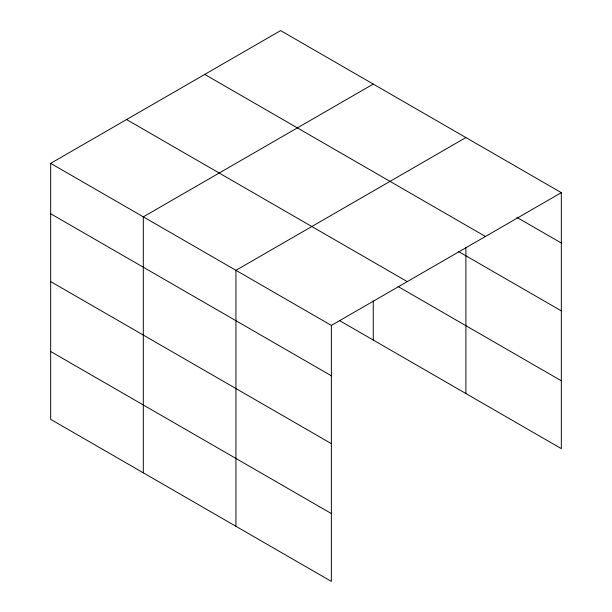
<?xml version="1.0" encoding="UTF-8"?>
<svg xmlns="http://www.w3.org/2000/svg" width="612" height="612" viewBox="0 0 612 612"><rect width="100%" height="100%" fill="white"/><g stroke="black" fill="none" stroke-linecap="round" stroke-linejoin="round"><path stroke-width="0.92" d="M465.893 247.179L465.893 393.531M339.354 320.474L561.326 448.634L561.326 192.658L280.633 30.6L50.674 163.366L50.674 419.342L331.367 581.4L331.367 325.423L50.674 163.366M373.259 84.081L143.3 216.847L143.3 472.824M465.893 137.562L235.934 270.328L235.934 526.297M331.367 325.423L561.326 192.658M516.903 217.382L561.326 243.033M204.745 74.412L485.438 236.469M458.449 251.486L561.326 310.881M126.562 119.554L407.255 281.612M398.075 286.531L561.326 380.786M50.674 213.741L331.367 375.799M50.674 281.589L331.367 443.646M50.674 351.495L331.367 513.552M373.259 300.875L373.259 340.058"/></g></svg>
